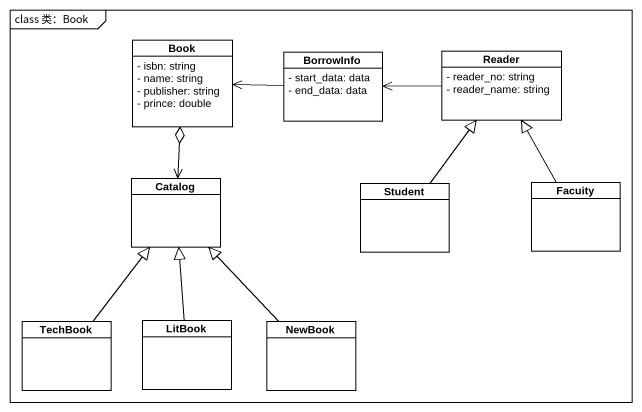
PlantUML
@startuml
mainframe class 类：Book
hide circle
hide empty members
skinparam classAttributeIconSize 0
class Book {
  - isbn: string
  - name: string
  - publisher: string
  - prince: double
}
class BorrowInfo {
  - start_data: data
  - end_data: data
}
class Reader {
  - reader_no: string
  - reader_name: string
}
class Catalog
class Student
class Facuity
class TechBook
class LitBook
class NewBook
BorrowInfo -left-> Book
Reader -left-> BorrowInfo
Catalog <-up-o Book
Student -up-|> Reader
Facuity -up-|> Reader
TechBook -up-|> Catalog
LitBook -up-|> Catalog
NewBook -up-|> Catalog
@enduml
